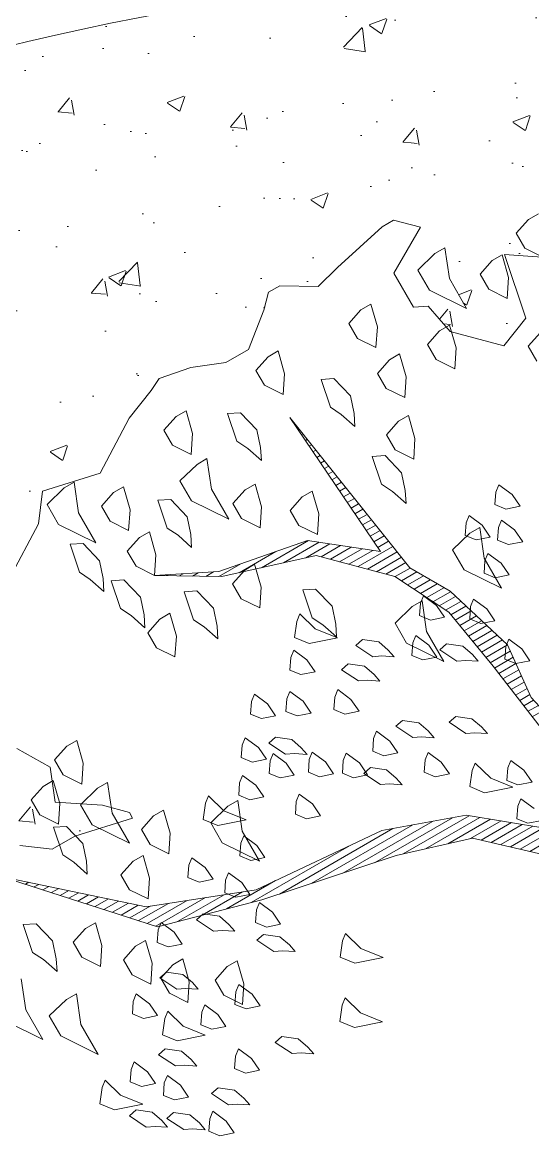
# Model space of a CAD drawing. Header units: metres. Extents: x 12093 to 20303, y 514 to 1412.
# Drawn here: x 19776.592 to 19777.671, y 690.223 to 692.573 of the extents above; entities that cross this region are included whole.
import ezdxf

# ---------------------------------------------------------------- set-up
doc = ezdxf.new("R2010")
doc.units = ezdxf.units.M
for name, color, linetype, lineweight in [('ARBOLES', 52, 'Continuous', 13), ('grass', 64, 'Continuous', 13), ('Layer2', 43, 'Continuous', 20)]:
    doc.layers.add(name, color=color, linetype=linetype, lineweight=lineweight)
pattern_1 = [(50, (19136.99335, 73.14804), (0.36436934, -0.03187817), [0.0381, -0.4191]), (355, (19136.99335, 73.14804), (-0.07048565, 0.38211329), [0.03048, -0.33528]), (100.451, (19137.0237, 73.1454), (0.293885, 0.35023338), [0.03238, -0.35618]), (46.1842, (19136.99335, 73.24964), (0.54215808, -0.08408466), [0.05715, -0.62865]), (96.6356, (19137.03853, 73.24264), (0.47480847, 0.4948511), [0.04857, -0.53427]), (351.184, (19136.99335, 73.24964), (0.4748092, 0.49485024), [0.04572, -0.50292]), (21, (19137.04415, 73.22424), (0.30322976, -0.20453104), [0.0381, -0.4191]), (326, (19137.04415, 73.22424), (0.12360406, 0.36837593), [0.03048, -0.33528]), (71.4514, (19137.06942, 73.2072), (0.42683298, 0.16384572), [0.03238, -0.35618]), (37.5, (19136.99335, 73.14804), (0.006177207, 0.169110078), [0, -0.331216, 0, -0.34036, 0, -0.33655]), (7.5, (19136.99335, 73.14804), (0.133639325, 0.20036115), [0, -0.194056, 0, -0.323596, 0, -0.12827]), (327.5, (19136.88007, 73.14804), (0.27118119, -0.011457488), [0, -0.127, 0, -0.39624, 0, -0.52578]), (317.5, (19136.82927, 73.14804), (0.29625836, 0.05085298), [0, -0.1651, 0, -0.263144, 0, -0.37338])]

# ---------------------------------------------------------------- blocks, each defined once
blk = doc.blocks.new('ghgfghgh')
at = {"layer": 'ARBOLES', "lineweight": 20}
for p, q in [((20000.7793, 664.8432), (20000.9392, 664.6429)), ((20000.9001, 664.6647), (20000.7793, 664.8432)), ((20000.7797, 664.8425), (20000.7798, 664.8425)), ((20000.7848, 664.835), (20000.7855, 664.8354)), ((20000.7899, 664.8275), (20000.7912, 664.8283)), ((20000.795, 664.82), (20000.7969, 664.8211)), ((20000.8, 664.8125), (20000.8026, 664.814)), ((20000.8051, 664.805), (20000.8083, 664.8068)), ((20000.8102, 664.7975), (20000.814, 664.7997)), ((20000.8152, 664.79), (20000.8197, 664.7926)), ((20000.8203, 664.7825), (20000.8254, 664.7854)), ((20000.8254, 664.775), (20000.8311, 664.7783)), ((20000.8305, 664.7675), (20000.8368, 664.7712)), ((20000.8355, 664.76), (20000.8425, 664.764)), ((20000.8406, 664.7525), (20000.8482, 664.7569)), ((20000.8457, 664.745), (20000.8539, 664.7498)), ((20000.8507, 664.7375), (20000.8596, 664.7426)), ((20000.8558, 664.73), (20000.8653, 664.7355)), ((20000.8609, 664.7225), (20000.871, 664.7284)), ((20000.866, 664.7151), (20000.8767, 664.7212)), ((20000.871, 664.7076), (20000.8824, 664.7141)), ((20000.8761, 664.7001), (20000.8881, 664.707)), ((20000.8812, 664.6926), (20000.8938, 664.6998)), ((20000.8863, 664.6851), (20000.8995, 664.6927)), ((20000.685, 664.638), (20000.8029, 664.6795)), ((20000.7415, 664.6432), (20000.804, 664.6793)), ((20000.771, 664.6498), (20000.8183, 664.6771)), ((20000.8005, 664.6564), (20000.8326, 664.6749)), ((20000.8029, 664.6795), (20000.9001, 664.6647)), ((20000.8913, 664.6776), (20000.9052, 664.6856)), ((20000.8964, 664.6701), (20000.9109, 664.6784)), ((20000.8144, 664.6595), (20000.6888, 664.6314)), ((20000.7119, 664.6365), (20000.7605, 664.6646)), ((20000.9193, 664.6314), (20000.8144, 664.6595)), ((20000.8209, 664.6578), (20000.8469, 664.6728)), ((20000.8333, 664.6545), (20000.8612, 664.6706)), ((20000.8456, 664.6512), (20000.8755, 664.6684)), ((20000.8579, 664.6479), (20000.8898, 664.6662)), ((20000.8703, 664.6446), (20000.9166, 664.6713)), ((20000.8826, 664.6413), (20000.9223, 664.6642)), ((20000.685, 664.6314), (20000.7143, 664.6483)), ((20000.8949, 664.6379), (20000.928, 664.657)), ((20000.9073, 664.6346), (20000.9337, 664.6499)), ((20000.5993, 664.6329), (20000.685, 664.638)), ((20000.6888, 664.6314), (20000.5993, 664.6329)), ((20000.6148, 664.6326), (20000.6171, 664.6339)), ((20000.6324, 664.6323), (20000.6373, 664.6351)), ((20000.6499, 664.632), (20000.6574, 664.6364)), ((20000.6675, 664.6317), (20000.6776, 664.6376)), ((20000.9909, 664.5841), (20000.9193, 664.6314)), ((20000.9195, 664.6313), (20000.9394, 664.6428)), ((20000.9279, 664.6257), (20000.9484, 664.6376)), ((20000.9363, 664.6202), (20000.9574, 664.6323)), ((20000.9392, 664.6429), (20000.9927, 664.6118)), ((20000.9448, 664.6146), (20000.9664, 664.6271)), ((20000.9532, 664.609), (20000.9754, 664.6218)), ((20000.9616, 664.6035), (20000.9844, 664.6166)), ((20000.97, 664.5979), (20000.9932, 664.6113)), ((20000.9784, 664.5923), (20001.0001, 664.6048)), ((20000.9927, 664.6118), (20001.0692, 664.5407)), ((20000.9869, 664.5868), (20001.007, 664.5984)), ((20000.9939, 664.5804), (20001.0139, 664.592)), ((20000.9997, 664.5734), (20001.0209, 664.5856)), ((20001.0502, 664.512), (20000.9909, 664.5841)), ((20001.0056, 664.5663), (20001.0278, 664.5791)), ((20001.0114, 664.5592), (20001.0347, 664.5727)), ((20001.0172, 664.5522), (20001.0416, 664.5663)), ((20001.023, 664.5451), (20001.0485, 664.5598)), ((20001.0288, 664.538), (20001.0555, 664.5534)), ((20001.0347, 664.531), (20001.0624, 664.547)), ((20001.0692, 664.5407), (20001.1009, 664.4703)), ((20001.0405, 664.5239), (20001.0692, 664.5405)), ((20001.0463, 664.5168), (20001.073, 664.5322)), ((20001.1546, 664.3773), (20001.0502, 664.512)), ((20001.052, 664.5097), (20001.0767, 664.524)), ((20001.0576, 664.5025), (20001.0804, 664.5157)), ((20001.0632, 664.4953), (20001.0842, 664.5074)), ((20001.0688, 664.4881), (20001.0879, 664.4992)), ((20001.0743, 664.4809), (20001.0916, 664.4909)), ((20001.0799, 664.4737), (20001.0954, 664.4826)), ((20001.0855, 664.4665), (20001.0991, 664.4744)), ((20001.0911, 664.4593), (20001.1041, 664.4668)), ((20001.1009, 664.4703), (20001.1488, 664.4182)), ((20001.0967, 664.4521), (20001.1104, 664.46)), ((20001.1022, 664.4449), (20001.1166, 664.4532)), ((20001.086, 664.2687), (20001.1978, 664.3333)), ((20001.0989, 664.2657), (20001.2023, 664.3254)), ((20000.8499, 664.2366), (20000.9694, 664.3056)), ((20000.8919, 664.2505), (20000.9958, 664.3105)), ((20000.9017, 664.2933), (20001.014, 664.3138)), ((20000.9302, 664.2622), (20001.0184, 664.3131)), ((20000.9601, 664.269), (20001.0324, 664.3108)), ((20000.99, 664.2759), (20001.0465, 664.3085)), ((20001.014, 664.3138), (20001.1217, 664.2962)), ((20001.02, 664.2827), (20001.0606, 664.3062)), ((20001.0344, 664.2806), (20001.0746, 664.3039)), ((20000.7345, 664.2144), (20000.9017, 664.2933)), ((20000.7658, 664.2089), (20000.9166, 664.296)), ((20000.8078, 664.2228), (20000.943, 664.3008)), ((20001.0473, 664.2777), (20001.0887, 664.3016)), ((20001.0602, 664.2747), (20001.1028, 664.2993)), ((20001.0731, 664.2717), (20001.1169, 664.297)), ((20001.0227, 664.2833), (20000.9209, 664.26)), ((20001.1762, 664.2478), (20001.0227, 664.2833)), ((20000.7278, 664.1975), (20000.8587, 664.273)), ((20000.9209, 664.26), (20000.7421, 664.2012)), ((20000.3963, 664.232), (20000.5879, 664.1919)), ((20000.6033, 664.1653), (20000.3963, 664.232)), ((20000.4273, 664.222), (20000.4317, 664.2246)), ((20000.4389, 664.2183), (20000.445, 664.2218)), ((20000.4505, 664.2145), (20000.4582, 664.219)), ((20000.4621, 664.2108), (20000.4715, 664.2163)), ((20000.6952, 664.189), (20000.7604, 664.2267)), ((20000.4736, 664.2071), (20000.4848, 664.2135)), ((20000.4852, 664.2033), (20000.498, 664.2107)), ((20000.4968, 664.1996), (20000.5113, 664.2079)), ((20000.5084, 664.1959), (20000.5245, 664.2052)), ((20000.52, 664.1921), (20000.5378, 664.2024)), ((20000.5879, 664.1919), (20000.7345, 664.2144)), ((20000.5895, 664.1697), (20000.6425, 664.2003)), ((20000.6011, 664.166), (20000.6671, 664.2041)), ((20000.7421, 664.2012), (20000.6033, 664.1653)), ((20000.6299, 664.1722), (20000.6917, 664.2079)), ((20000.6625, 664.1806), (20000.7163, 664.2117)), ((20000.5316, 664.1884), (20000.551, 664.1996)), ((20000.5432, 664.1847), (20000.5643, 664.1968)), ((20000.5548, 664.1809), (20000.5775, 664.1941)), ((20000.5664, 664.1772), (20000.5932, 664.1927)), ((20000.5779, 664.1735), (20000.6178, 664.1965))]:
    blk.add_line(p, q, dxfattribs=at)
at = {"layer": 'grass'}
for p, q in [((20000.9024, 665.097), (20000.9175, 665.1057)), ((20000.9175, 665.1057), (20000.9533, 665.0962)), ((20001.0971, 665.1065), (20001.081, 665.0883)), ((20001.1104, 665.1141), (20001.0971, 665.1065)), ((20000.843, 665.0426), (20000.9024, 665.097)), ((20000.9533, 665.0962), (20000.9178, 665.0353)), ((20001.081, 665.0883), (20001.0925, 665.0684)), ((20000.9726, 665.0612), (20000.9498, 665.0392)), ((20000.9859, 665.0688), (20000.9726, 665.0612)), ((20000.9918, 665.0279), (20000.9859, 665.0688)), ((20001.0621, 665.0596), (20001.0488, 665.052)), ((20001.0708, 665.0292), (20001.0621, 665.0596)), ((20001.0651, 665.0598), (20001.0965, 665.0578)), ((20001.0936, 664.9754), (20001.0651, 665.0598)), ((20001.0925, 665.0684), (20001.1173, 665.0561)), ((20001.0488, 665.052), (20001.0327, 665.0338)), ((20001.0965, 665.0578), (20001.1908, 665.0517)), ((20000.8171, 665.0175), (20000.843, 665.0426)), ((20000.9178, 665.0353), (20000.944, 664.9899)), ((20000.9178, 665.0353), (20000.9178, 665.0353)), ((20000.9498, 665.0392), (20000.9652, 665.0126)), ((20001.0327, 665.0338), (20001.0442, 665.0139)), ((20000.7511, 665.0097), (20000.7662, 665.0184)), ((20000.7662, 665.0184), (20000.8171, 665.0175)), ((20001.0148, 664.988), (20000.9918, 665.0279)), ((20001.069, 665.0016), (20001.0708, 665.0292)), ((20000.7447, 664.9858), (20000.7511, 665.0097)), ((20000.9652, 665.0126), (20001.0148, 664.988)), ((20001.0442, 665.0139), (20001.069, 665.0016)), ((20000.7243, 664.9337), (20000.7447, 664.9858)), ((20000.8739, 664.9864), (20000.8578, 664.9683)), ((20000.8872, 664.9941), (20000.8739, 664.9864)), ((20000.8959, 664.9637), (20000.8872, 664.9941)), ((20000.944, 664.9899), (20000.9635, 664.9911)), ((20000.9635, 664.9911), (20000.9929, 664.9576)), ((20001.0645, 664.9385), (20001.0936, 664.9754)), ((20000.8578, 664.9683), (20000.8693, 664.9483)), ((20000.8941, 664.9361), (20000.8959, 664.9637)), ((20000.9787, 664.9583), (20000.9626, 664.9402)), ((20000.992, 664.966), (20000.9787, 664.9583)), ((20001.0007, 664.9356), (20000.992, 664.966)), ((20000.9929, 664.9576), (20001.0645, 664.9385)), ((20001.113, 664.9561), (20001.0969, 664.9379)), ((20000.8693, 664.9483), (20000.8941, 664.9361)), ((20000.6941, 664.9162), (20000.7243, 664.9337)), ((20000.7636, 664.9317), (20000.7503, 664.924)), ((20000.7723, 664.9012), (20000.7636, 664.9317)), ((20000.9255, 664.9276), (20000.9123, 664.9199)), ((20000.9343, 664.8972), (20000.9255, 664.9276)), ((20000.9626, 664.9402), (20000.9741, 664.9202)), ((20000.999, 664.908), (20001.0007, 664.9356)), ((20001.0969, 664.9379), (20001.1084, 664.918)), ((20000.6475, 664.9095), (20000.6941, 664.9162)), ((20000.7503, 664.924), (20000.7342, 664.9058)), ((20000.9123, 664.9199), (20000.8961, 664.9018)), ((20000.9741, 664.9202), (20000.999, 664.908)), ((20000.6053, 664.8952), (20000.6475, 664.9095)), ((20000.7342, 664.9058), (20000.7458, 664.8859)), ((20000.7706, 664.8736), (20000.7723, 664.9012)), ((20000.8961, 664.9018), (20000.9077, 664.8818)), ((20000.9325, 664.8696), (20000.9343, 664.8972)), ((20000.5946, 664.8789), (20000.6053, 664.8952)), ((20000.7458, 664.8859), (20000.7706, 664.8736)), ((20000.8209, 664.8938), (20000.8381, 664.8949)), ((20000.8335, 664.8567), (20000.8209, 664.8938)), ((20000.8381, 664.8949), (20000.8601, 664.8721)), ((20000.9077, 664.8818), (20000.9325, 664.8696)), ((20000.5655, 664.842), (20000.5946, 664.8789)), ((20000.8601, 664.8721), (20000.865, 664.8483)), ((20000.6411, 664.8521), (20000.6279, 664.8444)), ((20000.6499, 664.8216), (20000.6411, 664.8521)), ((20000.8478, 664.8473), (20000.8335, 664.8567)), ((20000.5268, 664.7692), (20000.5655, 664.842)), ((20000.6279, 664.8444), (20000.6117, 664.8262)), ((20000.6964, 664.8485), (20000.7135, 664.8495)), ((20000.7089, 664.8114), (20000.6964, 664.8485)), ((20000.7135, 664.8495), (20000.7355, 664.8268)), ((20000.866, 664.8312), (20000.8478, 664.8473)), ((20000.865, 664.8483), (20000.866, 664.8312)), ((20000.924, 664.8381), (20000.9079, 664.8199)), ((20000.9373, 664.8458), (20000.924, 664.8381)), ((20000.946, 664.8153), (20000.9373, 664.8458)), ((20000.6117, 664.8262), (20000.6233, 664.8063)), ((20000.7355, 664.8268), (20000.7404, 664.803)), ((20000.6481, 664.794), (20000.6499, 664.8216)), ((20000.7233, 664.802), (20000.7089, 664.8114)), ((20000.9079, 664.8199), (20000.9195, 664.8)), ((20000.9443, 664.7877), (20000.946, 664.8153)), ((20000.6233, 664.8063), (20000.6481, 664.794)), ((20000.7414, 664.7859), (20000.7233, 664.802)), ((20000.7404, 664.803), (20000.7414, 664.7859)), ((20000.9195, 664.8), (20000.9443, 664.7877)), ((20000.6558, 664.7807), (20000.633, 664.7587)), ((20000.669, 664.7884), (20000.6558, 664.7807)), ((20000.6749, 664.7475), (20000.669, 664.7884)), ((20000.889, 664.7913), (20000.9062, 664.7923)), ((20000.9016, 664.7542), (20000.889, 664.7913)), ((20000.9062, 664.7923), (20000.9282, 664.7696)), ((20000.45, 664.745), (20000.5268, 664.7692)), ((20000.5268, 664.7692), (20000.5268, 664.7692)), ((20000.9282, 664.7696), (20000.933, 664.7458)), ((20000.4788, 664.7495), (20000.456, 664.7275)), ((20000.4921, 664.7571), (20000.4788, 664.7495)), ((20000.498, 664.7162), (20000.4921, 664.7571)), ((20000.5578, 664.7508), (20000.5445, 664.7431)), ((20000.5665, 664.7203), (20000.5578, 664.7508)), ((20000.633, 664.7587), (20000.6483, 664.7321)), ((20000.733, 664.7544), (20000.7197, 664.7467)), ((20000.7417, 664.724), (20000.733, 664.7544)), ((20000.9159, 664.7447), (20000.9016, 664.7542)), ((20001.0577, 664.7536), (20001.0537, 664.7438)), ((20001.0753, 664.7407), (20001.0577, 664.7536)), ((20000.4448, 664.7017), (20000.45, 664.745)), ((20000.5445, 664.7431), (20000.5284, 664.7249)), ((20000.6036, 664.7329), (20000.6207, 664.7339)), ((20000.6207, 664.7339), (20000.6427, 664.7111)), ((20000.698, 664.7076), (20000.6749, 664.7475)), ((20000.7197, 664.7467), (20000.7036, 664.7286)), ((20000.7959, 664.7375), (20000.7798, 664.7194)), ((20000.8092, 664.7452), (20000.7959, 664.7375)), ((20000.8179, 664.7148), (20000.8092, 664.7452)), ((20000.9341, 664.7286), (20000.9159, 664.7447)), ((20000.933, 664.7458), (20000.9341, 664.7286)), ((20001.0537, 664.7438), (20001.0525, 664.7271)), ((20001.086, 664.7249), (20001.0753, 664.7407)), ((20000.456, 664.7275), (20000.4714, 664.7009)), ((20000.5284, 664.7249), (20000.5399, 664.705)), ((20000.5647, 664.6927), (20000.5665, 664.7203)), ((20000.6161, 664.6958), (20000.6036, 664.7329)), ((20000.6483, 664.7321), (20000.698, 664.7076)), ((20000.7036, 664.7286), (20000.7151, 664.7086)), ((20000.7399, 664.6963), (20000.7417, 664.724)), ((20000.7798, 664.7194), (20000.7913, 664.6994)), ((20001.0525, 664.7271), (20001.0672, 664.7211)), ((20001.0672, 664.7211), (20001.086, 664.7249)), ((20000.521, 664.6763), (20000.498, 664.7162)), ((20000.5399, 664.705), (20000.5647, 664.6927)), ((20000.6427, 664.7111), (20000.6476, 664.6874)), ((20000.7151, 664.7086), (20000.7399, 664.6963)), ((20000.8162, 664.6872), (20000.8179, 664.7148)), ((20001.018, 664.7126), (20001.014, 664.7028)), ((20001.0356, 664.6997), (20001.018, 664.7126)), ((20001.0612, 664.7064), (20001.0572, 664.6966)), ((20001.0788, 664.6935), (20001.0612, 664.7064)), ((20000.4061, 664.6289), (20000.4448, 664.7017)), ((20000.4714, 664.7009), (20000.521, 664.6763)), ((20000.5923, 664.6909), (20000.5791, 664.6832)), ((20000.6011, 664.6605), (20000.5923, 664.6909)), ((20000.6305, 664.6863), (20000.6161, 664.6958)), ((20000.7913, 664.6994), (20000.8162, 664.6872)), ((20001.019, 664.689), (20000.9962, 664.667)), ((20001.014, 664.7028), (20001.0129, 664.6861)), ((20001.0323, 664.6967), (20001.019, 664.689)), ((20001.0382, 664.6558), (20001.0323, 664.6967)), ((20001.0463, 664.6839), (20001.0356, 664.6997)), ((20001.0572, 664.6966), (20001.0561, 664.6799)), ((20001.0895, 664.6777), (20001.0788, 664.6935)), ((20000.4867, 664.6743), (20000.5039, 664.6753)), ((20000.4993, 664.6372), (20000.4867, 664.6743)), ((20000.5039, 664.6753), (20000.5259, 664.6525)), ((20000.5791, 664.6832), (20000.5629, 664.6651)), ((20000.6486, 664.6702), (20000.6305, 664.6863)), ((20000.6476, 664.6874), (20000.6486, 664.6702)), ((20001.0129, 664.6861), (20001.0276, 664.6801)), ((20001.0276, 664.6801), (20001.0463, 664.6839)), ((20001.0561, 664.6799), (20001.0708, 664.6739)), ((20001.0708, 664.6739), (20001.0895, 664.6777)), ((20000.5629, 664.6651), (20000.5745, 664.6451)), ((20000.5993, 664.6329), (20000.6011, 664.6605)), ((20000.9962, 664.667), (20001.0116, 664.6404)), ((20001.0432, 664.6623), (20001.0392, 664.6525)), ((20001.0608, 664.6494), (20001.0432, 664.6623)), ((20000.5259, 664.6525), (20000.5307, 664.6287)), ((20000.5745, 664.6451), (20000.5993, 664.6329)), ((20000.7325, 664.6477), (20000.7192, 664.6401)), ((20000.7412, 664.6173), (20000.7325, 664.6477)), ((20001.0392, 664.6525), (20001.0381, 664.6358)), ((20001.0612, 664.6159), (20001.0382, 664.6558)), ((20001.0715, 664.6336), (20001.0608, 664.6494)), ((20000.5136, 664.6277), (20000.4993, 664.6372)), ((20000.7192, 664.6401), (20000.7031, 664.6219)), ((20001.0116, 664.6404), (20001.0612, 664.6159)), ((20001.0381, 664.6358), (20001.0528, 664.6298)), ((20001.0528, 664.6298), (20001.0715, 664.6336)), ((20000.5318, 664.6116), (20000.5136, 664.6277)), ((20000.5307, 664.6287), (20000.5318, 664.6116)), ((20000.5412, 664.6259), (20000.5584, 664.627)), ((20000.5538, 664.5889), (20000.5412, 664.6259)), ((20000.5584, 664.627), (20000.5804, 664.6042)), ((20000.7031, 664.6219), (20000.7146, 664.6019)), ((20000.7395, 664.5897), (20000.7412, 664.6173)), ((20000.7965, 664.6137), (20000.8136, 664.6148)), ((20000.8136, 664.6148), (20000.8356, 664.592)), ((20000.5804, 664.6042), (20000.5852, 664.5804)), ((20000.6384, 664.6111), (20000.6556, 664.6122)), ((20000.651, 664.574), (20000.6384, 664.6111)), ((20000.6556, 664.6122), (20000.6776, 664.5894)), ((20000.7146, 664.6019), (20000.7395, 664.5897)), ((20000.809, 664.5767), (20000.7965, 664.6137)), ((20000.9572, 664.6059), (20000.9532, 664.5961)), ((20000.9748, 664.593), (20000.9572, 664.6059)), ((20001.0241, 664.6015), (20001.0201, 664.5917)), ((20001.0417, 664.5886), (20001.0241, 664.6015)), ((20000.5681, 664.5794), (20000.5538, 664.5889)), ((20000.6776, 664.5894), (20000.6824, 664.5656)), ((20000.8356, 664.592), (20000.8405, 664.5682)), ((20000.9423, 664.5915), (20000.9195, 664.5695)), ((20000.9556, 664.5992), (20000.9423, 664.5915)), ((20000.9532, 664.5961), (20000.9521, 664.5794)), ((20000.9615, 664.5583), (20000.9556, 664.5992)), ((20000.9855, 664.5772), (20000.9748, 664.593)), ((20001.0201, 664.5917), (20001.0189, 664.575)), ((20001.0524, 664.5727), (20001.0417, 664.5886)), ((20000.5863, 664.5633), (20000.5681, 664.5794)), ((20000.5852, 664.5804), (20000.5863, 664.5633)), ((20000.6062, 664.5748), (20000.5901, 664.5566)), ((20000.6195, 664.5825), (20000.6062, 664.5748)), ((20000.6282, 664.552), (20000.6195, 664.5825)), ((20000.6653, 664.5646), (20000.651, 664.574)), ((20000.7888, 664.5718), (20000.7857, 664.5502)), ((20000.7928, 664.5816), (20000.7888, 664.5718)), ((20000.8133, 664.5618), (20000.7928, 664.5816)), ((20000.8234, 664.5672), (20000.809, 664.5767)), ((20000.9521, 664.5794), (20000.9668, 664.5734)), ((20000.9668, 664.5734), (20000.9855, 664.5772)), ((20001.0189, 664.575), (20001.0337, 664.5689)), ((20001.0337, 664.5689), (20001.0524, 664.5727)), ((20000.5901, 664.5566), (20000.6016, 664.5367)), ((20000.6835, 664.5485), (20000.6653, 664.5646)), ((20000.6824, 664.5656), (20000.6835, 664.5485)), ((20000.8428, 664.5497), (20000.8133, 664.5618)), ((20000.8415, 664.5511), (20000.8234, 664.5672)), ((20000.8405, 664.5682), (20000.8415, 664.5511)), ((20000.9195, 664.5695), (20000.9349, 664.5429)), ((20000.9845, 664.5184), (20000.9615, 664.5583)), ((20000.6264, 664.5244), (20000.6282, 664.552)), ((20000.7857, 664.5502), (20000.8053, 664.5422)), ((20000.8053, 664.5422), (20000.8428, 664.5497)), ((20000.8673, 664.5397), (20000.8762, 664.5475)), ((20000.8762, 664.5475), (20000.8978, 664.5444)), ((20000.8978, 664.5444), (20000.9105, 664.5335)), ((20000.9349, 664.5429), (20000.9845, 664.5184)), ((20000.943, 664.5431), (20000.9419, 664.5264)), ((20000.947, 664.5529), (20000.943, 664.5431)), ((20000.9646, 664.54), (20000.947, 664.5529)), ((20000.9793, 664.534), (20000.9882, 664.5418)), ((20000.9882, 664.5418), (20001.0098, 664.5386)), ((20001.0709, 664.548), (20001.0669, 664.5382)), ((20001.0885, 664.5351), (20001.0709, 664.548)), ((20000.6016, 664.5367), (20000.6264, 664.5244)), ((20000.7846, 664.5335), (20000.7806, 664.5237)), ((20000.8022, 664.5205), (20000.7846, 664.5335)), ((20000.8898, 664.5248), (20000.8673, 664.5397)), ((20000.9105, 664.5335), (20000.9183, 664.5246)), ((20000.9419, 664.5264), (20000.9566, 664.5204)), ((20000.9753, 664.5242), (20000.9646, 664.54)), ((20001.0018, 664.519), (20000.9793, 664.534)), ((20001.0098, 664.5386), (20001.0225, 664.5277)), ((20001.0225, 664.5277), (20001.0303, 664.5188)), ((20001.0669, 664.5382), (20001.0657, 664.5215)), ((20001.0992, 664.5193), (20001.0885, 664.5351)), ((20000.7806, 664.5237), (20000.7795, 664.507)), ((20000.8129, 664.5047), (20000.8022, 664.5205)), ((20000.8483, 664.5074), (20000.8572, 664.5152)), ((20000.8572, 664.5152), (20000.8789, 664.5121)), ((20000.8789, 664.5121), (20000.8916, 664.5012)), ((20000.9016, 664.5257), (20000.8898, 664.5248)), ((20000.9183, 664.5246), (20000.9016, 664.5257)), ((20000.9566, 664.5204), (20000.9753, 664.5242)), ((20001.0136, 664.5199), (20001.0018, 664.519)), ((20001.0303, 664.5188), (20001.0136, 664.5199)), ((20001.0657, 664.5215), (20001.0804, 664.5155)), ((20001.0804, 664.5155), (20001.0992, 664.5193)), ((20000.7795, 664.507), (20000.7942, 664.5009)), ((20000.7942, 664.5009), (20000.8129, 664.5047)), ((20000.8708, 664.4925), (20000.8483, 664.5074)), ((20000.8916, 664.5012), (20000.8994, 664.4923)), ((20000.8826, 664.4934), (20000.8708, 664.4925)), ((20000.8994, 664.4923), (20000.8826, 664.4934)), ((20000.7321, 664.4749), (20000.7281, 664.4651)), ((20000.7497, 664.462), (20000.7321, 664.4749)), ((20000.7753, 664.4686), (20000.7742, 664.4519)), ((20000.7793, 664.4784), (20000.7753, 664.4686)), ((20000.7969, 664.4655), (20000.7793, 664.4784)), ((20000.8392, 664.4711), (20000.8381, 664.4544)), ((20000.8432, 664.4809), (20000.8392, 664.4711)), ((20000.8608, 664.468), (20000.8432, 664.4809)), ((20000.8715, 664.4522), (20000.8608, 664.468)), ((20000.7281, 664.4651), (20000.7269, 664.4484)), ((20000.7604, 664.4461), (20000.7497, 664.462)), ((20000.7742, 664.4519), (20000.7889, 664.4459)), ((20000.8076, 664.4497), (20000.7969, 664.4655)), ((20000.8381, 664.4544), (20000.8528, 664.4484)), ((20000.8528, 664.4484), (20000.8715, 664.4522)), ((20000.7269, 664.4484), (20000.7417, 664.4423)), ((20000.7417, 664.4423), (20000.7604, 664.4461)), ((20000.7889, 664.4459), (20000.8076, 664.4497)), ((20000.9205, 664.4321), (20000.9294, 664.4399)), ((20000.9294, 664.4399), (20000.951, 664.4368)), ((20000.9914, 664.4375), (20001.0003, 664.4453)), ((20001.0139, 664.4226), (20000.9914, 664.4375)), ((20001.0003, 664.4453), (20001.0219, 664.4422)), ((20001.0219, 664.4422), (20001.0346, 664.4313)), ((20000.8949, 664.4255), (20000.8909, 664.4157)), ((20000.9125, 664.4125), (20000.8949, 664.4255)), ((20000.943, 664.4172), (20000.9205, 664.4321)), ((20000.951, 664.4368), (20000.9637, 664.4259)), ((20000.9637, 664.4259), (20000.9715, 664.417)), ((20001.0257, 664.4235), (20001.0139, 664.4226)), ((20001.0424, 664.4224), (20001.0257, 664.4235)), ((20001.0346, 664.4313), (20001.0424, 664.4224)), ((20000.4955, 664.4134), (20000.4822, 664.4057)), ((20000.5042, 664.3829), (20000.4955, 664.4134)), ((20000.7198, 664.4169), (20000.7158, 664.4071)), ((20000.7374, 664.404), (20000.7198, 664.4169)), ((20000.7512, 664.4098), (20000.7601, 664.4176)), ((20000.7737, 664.3949), (20000.7512, 664.4098)), ((20000.7601, 664.4176), (20000.7818, 664.4145)), ((20000.7818, 664.4145), (20000.7945, 664.4036)), ((20000.8909, 664.4157), (20000.8898, 664.3989)), ((20000.9232, 664.3967), (20000.9125, 664.4125)), ((20000.9548, 664.4181), (20000.943, 664.4172)), ((20000.9715, 664.417), (20000.9548, 664.4181)), ((20000.4603, 664.3778), (20000.4158, 664.4025)), ((20000.4822, 664.4057), (20000.4661, 664.3875)), ((20000.7158, 664.4071), (20000.7147, 664.3904)), ((20000.7481, 664.3882), (20000.7374, 664.404)), ((20000.757, 664.396), (20000.753, 664.3862)), ((20000.7746, 664.3831), (20000.757, 664.396)), ((20000.7855, 664.3958), (20000.7737, 664.3949)), ((20000.8023, 664.3947), (20000.7855, 664.3958)), ((20000.7945, 664.4036), (20000.8023, 664.3947)), ((20000.8092, 664.3976), (20000.8052, 664.3878)), ((20000.8268, 664.3847), (20000.8092, 664.3976)), ((20000.8544, 664.3963), (20000.8504, 664.3865)), ((20000.872, 664.3834), (20000.8544, 664.3963)), ((20000.8898, 664.3989), (20000.9045, 664.3929)), ((20000.9045, 664.3929), (20000.9232, 664.3967)), ((20000.9635, 664.3974), (20000.9595, 664.3876)), ((20000.9811, 664.3845), (20000.9635, 664.3974)), ((20000.467, 664.3312), (20000.4603, 664.3778)), ((20000.4661, 664.3875), (20000.4776, 664.3676)), ((20000.5024, 664.3553), (20000.5042, 664.3829)), ((20000.7147, 664.3904), (20000.7294, 664.3844)), ((20000.7294, 664.3844), (20000.7481, 664.3882)), ((20000.753, 664.3862), (20000.7519, 664.3695)), ((20000.7853, 664.3673), (20000.7746, 664.3831)), ((20000.8052, 664.3878), (20000.804, 664.3711)), ((20000.8375, 664.3689), (20000.8268, 664.3847)), ((20000.8504, 664.3865), (20000.8493, 664.3698)), ((20000.8827, 664.3675), (20000.872, 664.3834)), ((20000.9595, 664.3876), (20000.9584, 664.3709)), ((20000.9918, 664.3687), (20000.9811, 664.3845)), ((20001.0264, 664.3832), (20001.0223, 664.3734)), ((20001.0469, 664.3633), (20001.0264, 664.3832)), ((20001.0736, 664.3867), (20001.0696, 664.3769)), ((20001.0912, 664.3738), (20001.0736, 664.3867)), ((20000.4776, 664.3676), (20000.5024, 664.3553)), ((20000.7165, 664.3668), (20000.7125, 664.357)), ((20000.7341, 664.3539), (20000.7165, 664.3668)), ((20000.7519, 664.3695), (20000.7666, 664.3635)), ((20000.7666, 664.3635), (20000.7853, 664.3673)), ((20000.804, 664.3711), (20000.8187, 664.3651)), ((20000.8187, 664.3651), (20000.8375, 664.3689)), ((20000.8493, 664.3698), (20000.864, 664.3637)), ((20000.864, 664.3637), (20000.8827, 664.3675)), ((20000.8778, 664.3695), (20000.8867, 664.3773)), ((20000.9003, 664.3546), (20000.8778, 664.3695)), ((20000.8867, 664.3773), (20000.9083, 664.3742)), ((20000.9083, 664.3742), (20000.921, 664.3633)), ((20000.921, 664.3633), (20000.9288, 664.3544)), ((20000.9584, 664.3709), (20000.9731, 664.3649)), ((20000.9731, 664.3649), (20000.9918, 664.3687)), ((20001.0223, 664.3734), (20001.0192, 664.3518)), ((20001.0763, 664.3513), (20001.0469, 664.3633)), ((20001.0696, 664.3769), (20001.0685, 664.3602)), ((20001.1019, 664.358), (20001.0912, 664.3738)), ((20000.451, 664.3522), (20000.4349, 664.3341)), ((20000.4643, 664.3599), (20000.451, 664.3522)), ((20000.473, 664.3295), (20000.4643, 664.3599)), ((20000.5234, 664.3497), (20000.5006, 664.3277)), ((20000.5367, 664.3574), (20000.5234, 664.3497)), ((20000.5426, 664.3164), (20000.5367, 664.3574)), ((20000.7125, 664.357), (20000.7114, 664.3403)), ((20000.7448, 664.3381), (20000.7341, 664.3539)), ((20000.9121, 664.3555), (20000.9003, 664.3546)), ((20000.9288, 664.3544), (20000.9121, 664.3555)), ((20001.0192, 664.3518), (20001.0388, 664.3437)), ((20001.0388, 664.3437), (20001.0763, 664.3513)), ((20001.0685, 664.3602), (20001.0832, 664.3542)), ((20001.0832, 664.3542), (20001.1019, 664.358)), ((20000.4349, 664.3341), (20000.4464, 664.3141)), ((20000.6711, 664.3396), (20000.6671, 664.3298)), ((20000.6916, 664.3198), (20000.6711, 664.3396)), ((20000.7101, 664.3334), (20000.6968, 664.3257)), ((20000.716, 664.2925), (20000.7101, 664.3334)), ((20000.7114, 664.3403), (20000.7261, 664.3343)), ((20000.7261, 664.3343), (20000.7448, 664.3381)), ((20000.792, 664.3417), (20000.788, 664.3319)), ((20000.8096, 664.3288), (20000.792, 664.3417)), ((20001.087, 664.3355), (20001.0829, 664.3257)), ((20001.1046, 664.3226), (20001.087, 664.3355)), ((20000.467, 664.3312), (20000.467, 664.3312)), ((20000.5299, 664.3272), (20000.467, 664.3312)), ((20000.4712, 664.3018), (20000.473, 664.3295)), ((20000.5006, 664.3277), (20000.516, 664.3011)), ((20000.5657, 664.3176), (20000.5299, 664.3272)), ((20000.6111, 664.3206), (20000.5978, 664.3129)), ((20000.6198, 664.2901), (20000.6111, 664.3206)), ((20000.6671, 664.3298), (20000.6639, 664.3082)), ((20000.6968, 664.3257), (20000.6741, 664.3037)), ((20000.721, 664.3078), (20000.6916, 664.3198)), ((20000.788, 664.3319), (20000.7869, 664.3152)), ((20000.8203, 664.3129), (20000.8096, 664.3288)), ((20001.0829, 664.3257), (20001.0818, 664.309)), ((20000.4464, 664.3141), (20000.4712, 664.3018)), ((20000.4932, 664.2858), (20000.57, 664.31)), ((20000.5656, 664.2766), (20000.5426, 664.3164)), ((20000.57, 664.31), (20000.5657, 664.3176)), ((20000.5978, 664.3129), (20000.5817, 664.2947)), ((20000.6639, 664.3082), (20000.6836, 664.3002)), ((20000.6741, 664.3037), (20000.6894, 664.2771)), ((20000.6836, 664.3002), (20000.721, 664.3078)), ((20000.7869, 664.3152), (20000.8016, 664.3092)), ((20000.8016, 664.3092), (20000.8203, 664.3129)), ((20001.0818, 664.309), (20001.0965, 664.303)), ((20001.0965, 664.303), (20001.1153, 664.3068)), ((20000.4646, 664.298), (20000.4817, 664.299)), ((20000.4771, 664.2609), (20000.4646, 664.298)), ((20000.4817, 664.299), (20000.5037, 664.2763)), ((20000.516, 664.3011), (20000.5656, 664.2766)), ((20000.5817, 664.2947), (20000.5933, 664.2748)), ((20000.6181, 664.2625), (20000.6198, 664.2901)), ((20000.7391, 664.2526), (20000.716, 664.2925)), ((20000.4629, 664.2684), (20000.4932, 664.2858)), ((20000.5037, 664.2763), (20000.5086, 664.2525)), ((20000.5933, 664.2748), (20000.6181, 664.2625)), ((20000.6894, 664.2771), (20000.7391, 664.2526)), ((20000.7139, 664.2764), (20000.7127, 664.2597)), ((20000.7179, 664.2862), (20000.7139, 664.2764)), ((20000.7355, 664.2733), (20000.7179, 664.2862)), ((20000.4196, 664.2736), (20000.4629, 664.2684)), ((20000.4915, 664.2515), (20000.4771, 664.2609)), ((20000.5838, 664.2604), (20000.5705, 664.2528)), ((20000.5925, 664.23), (20000.5838, 664.2604)), ((20000.7127, 664.2597), (20000.7274, 664.2537)), ((20000.7462, 664.2575), (20000.7355, 664.2733)), ((20000.5096, 664.2354), (20000.4915, 664.2515)), ((20000.5086, 664.2525), (20000.5096, 664.2354)), ((20000.5705, 664.2528), (20000.5544, 664.2346)), ((20000.6448, 664.2474), (20000.6437, 664.2307)), ((20000.6488, 664.2572), (20000.6448, 664.2474)), ((20000.6664, 664.2443), (20000.6488, 664.2572)), ((20000.6771, 664.2285), (20000.6664, 664.2443)), ((20000.7274, 664.2537), (20000.7462, 664.2575)), ((20000.5544, 664.2346), (20000.5659, 664.2147)), ((20000.5907, 664.2024), (20000.5925, 664.23)), ((20000.6437, 664.2307), (20000.6584, 664.2247)), ((20000.6978, 664.2372), (20000.6938, 664.2274)), ((20000.7154, 664.2243), (20000.6978, 664.2372)), ((20000.6584, 664.2247), (20000.6771, 664.2285)), ((20000.6938, 664.2274), (20000.6927, 664.2107)), ((20000.7261, 664.2085), (20000.7154, 664.2243)), ((20000.5659, 664.2147), (20000.5907, 664.2024)), ((20000.6927, 664.2107), (20000.7074, 664.2047)), ((20000.7074, 664.2047), (20000.7261, 664.2085)), ((20000.7348, 664.1877), (20000.7337, 664.171)), ((20000.7388, 664.1975), (20000.7348, 664.1877)), ((20000.7564, 664.1846), (20000.7388, 664.1975)), ((20000.5204, 664.1706), (20000.5071, 664.163)), ((20000.5291, 664.1402), (20000.5204, 664.1706)), ((20000.6079, 664.171), (20000.6038, 664.1612)), ((20000.6255, 664.1581), (20000.6079, 664.171)), ((20000.6551, 664.1746), (20000.664, 664.1824)), ((20000.6776, 664.1597), (20000.6551, 664.1746)), ((20000.664, 664.1824), (20000.6856, 664.1793)), ((20000.6856, 664.1793), (20000.6983, 664.1683)), ((20000.7337, 664.171), (20000.7484, 664.165)), ((20000.7671, 664.1688), (20000.7564, 664.1846)), ((20000.4242, 664.1683), (20000.4414, 664.1693)), ((20000.4368, 664.1312), (20000.4242, 664.1683)), ((20000.4414, 664.1693), (20000.4634, 664.1466)), ((20000.5071, 664.163), (20000.491, 664.1448)), ((20000.6038, 664.1612), (20000.6027, 664.1445)), ((20000.6361, 664.1423), (20000.6255, 664.1581)), ((20000.6894, 664.1605), (20000.6776, 664.1597)), ((20000.7061, 664.1594), (20000.6894, 664.1605)), ((20000.6983, 664.1683), (20000.7061, 664.1594)), ((20000.7484, 664.165), (20000.7671, 664.1688)), ((20000.8536, 664.1564), (20000.8495, 664.1466)), ((20000.8741, 664.1365), (20000.8536, 664.1564)), ((20000.4634, 664.1466), (20000.4682, 664.1228)), ((20000.491, 664.1448), (20000.5025, 664.1249)), ((20000.5872, 664.1471), (20000.5739, 664.1395)), ((20000.5959, 664.1167), (20000.5872, 664.1471)), ((20000.6027, 664.1445), (20000.6174, 664.1385)), ((20000.6174, 664.1385), (20000.6361, 664.1423)), ((20000.7355, 664.1474), (20000.7444, 664.1552)), ((20000.758, 664.1325), (20000.7355, 664.1474)), ((20000.7444, 664.1552), (20000.766, 664.1521)), ((20000.766, 664.1521), (20000.7787, 664.1412)), ((20000.7787, 664.1412), (20000.7865, 664.1323)), ((20000.8495, 664.1466), (20000.8464, 664.125)), ((20000.4511, 664.1218), (20000.4368, 664.1312)), ((20000.5273, 664.1126), (20000.5291, 664.1402)), ((20000.5739, 664.1395), (20000.5577, 664.1213)), ((20000.7698, 664.1334), (20000.758, 664.1325)), ((20000.7865, 664.1323), (20000.7698, 664.1334)), ((20000.9035, 664.1245), (20000.8741, 664.1365)), ((20000.4693, 664.1057), (20000.4511, 664.1218)), ((20000.4682, 664.1228), (20000.4693, 664.1057)), ((20000.5025, 664.1249), (20000.5273, 664.1126)), ((20000.5577, 664.1213), (20000.5693, 664.1013)), ((20000.5941, 664.0891), (20000.5959, 664.1167)), ((20000.6235, 664.1149), (20000.6074, 664.0968)), ((20000.6368, 664.1226), (20000.6235, 664.1149)), ((20000.6455, 664.0922), (20000.6368, 664.1226)), ((20000.6959, 664.1124), (20000.6798, 664.0942)), ((20000.7092, 664.1201), (20000.6959, 664.1124)), ((20000.7179, 664.0896), (20000.7092, 664.1201)), ((20000.8464, 664.125), (20000.866, 664.1169)), ((20000.866, 664.1169), (20000.9035, 664.1245)), ((20000.5693, 664.1013), (20000.5941, 664.0891)), ((20000.6063, 664.0973), (20000.6152, 664.1051)), ((20000.6288, 664.0823), (20000.6063, 664.0973)), ((20000.6074, 664.0968), (20000.6189, 664.0768)), ((20000.6152, 664.1051), (20000.6368, 664.102)), ((20000.6368, 664.102), (20000.6495, 664.091)), ((20000.4276, 664.055), (20000.4217, 664.0959)), ((20000.6406, 664.0832), (20000.6288, 664.0823)), ((20000.6573, 664.0821), (20000.6406, 664.0832)), ((20000.6437, 664.0645), (20000.6455, 664.0922)), ((20000.6495, 664.091), (20000.6573, 664.0821)), ((20000.6798, 664.0942), (20000.6913, 664.0743)), ((20000.7115, 664.0886), (20000.7074, 664.0788)), ((20000.7291, 664.0757), (20000.7115, 664.0886)), ((20000.7161, 664.062), (20000.7179, 664.0896)), ((20000.4818, 664.0686), (20000.459, 664.0466)), ((20000.4951, 664.0763), (20000.4818, 664.0686)), ((20000.501, 664.0353), (20000.4951, 664.0763)), ((20000.5747, 664.0759), (20000.5707, 664.0661)), ((20000.5923, 664.063), (20000.5747, 664.0759)), ((20000.6189, 664.0768), (20000.6437, 664.0645)), ((20000.6913, 664.0743), (20000.7161, 664.062)), ((20000.7074, 664.0788), (20000.7063, 664.0621)), ((20000.7398, 664.0599), (20000.7291, 664.0757)), ((20000.8529, 664.0708), (20000.8489, 664.061)), ((20000.8734, 664.051), (20000.8529, 664.0708)), ((20000.4506, 664.0151), (20000.4276, 664.055)), ((20000.5707, 664.0661), (20000.5696, 664.0494)), ((20000.603, 664.0471), (20000.5923, 664.063)), ((20000.6168, 664.0529), (20000.6128, 664.0431)), ((20000.6373, 664.0331), (20000.6168, 664.0529)), ((20000.666, 664.0614), (20000.662, 664.0516)), ((20000.6836, 664.0485), (20000.666, 664.0614)), ((20000.7063, 664.0621), (20000.721, 664.0561)), ((20000.721, 664.0561), (20000.7398, 664.0599)), ((20000.8489, 664.061), (20000.8458, 664.0394)), ((20000.401, 664.0396), (20000.4506, 664.0151)), ((20000.459, 664.0466), (20000.4744, 664.02)), ((20000.5696, 664.0494), (20000.5843, 664.0434)), ((20000.5843, 664.0434), (20000.603, 664.0471)), ((20000.6128, 664.0431), (20000.6097, 664.0215)), ((20000.662, 664.0516), (20000.6609, 664.0349)), ((20000.6943, 664.0327), (20000.6836, 664.0485)), ((20000.8458, 664.0394), (20000.8654, 664.0314)), ((20000.8654, 664.0314), (20000.9028, 664.039)), ((20000.9028, 664.039), (20000.8734, 664.051)), ((20000.524, 663.9954), (20000.501, 664.0353)), ((20000.6667, 664.0211), (20000.6373, 664.0331)), ((20000.6609, 664.0349), (20000.6756, 664.0289)), ((20000.6756, 664.0289), (20000.6943, 664.0327)), ((20000.4744, 664.02), (20000.524, 663.9954)), ((20000.6097, 664.0215), (20000.6293, 664.0135)), ((20000.6293, 664.0135), (20000.6667, 664.0211)), ((20000.76, 664.0115), (20000.7689, 664.0193)), ((20000.7825, 663.9966), (20000.76, 664.0115)), ((20000.7689, 664.0193), (20000.7906, 664.0162)), ((20000.7906, 664.0162), (20000.8033, 664.0053)), ((20000.6046, 663.995), (20000.6135, 664.0028)), ((20000.6271, 663.9801), (20000.6046, 663.995)), ((20000.6135, 664.0028), (20000.6351, 663.9997)), ((20000.6351, 663.9997), (20000.6478, 663.9888)), ((20000.7068, 663.9933), (20000.7057, 663.9766)), ((20000.7108, 664.0031), (20000.7068, 663.9933)), ((20000.7284, 663.9902), (20000.7108, 664.0031)), ((20000.7943, 663.9975), (20000.7825, 663.9966)), ((20000.8111, 663.9964), (20000.7943, 663.9975)), ((20000.8033, 664.0053), (20000.8111, 663.9964)), ((20000.572, 663.9854), (20000.568, 663.9756)), ((20000.5896, 663.9725), (20000.572, 663.9854)), ((20000.6389, 663.981), (20000.6271, 663.9801)), ((20000.6556, 663.9799), (20000.6389, 663.981)), ((20000.6478, 663.9888), (20000.6556, 663.9799)), ((20000.7391, 663.9743), (20000.7284, 663.9902)), ((20000.568, 663.9756), (20000.5669, 663.9589)), ((20000.6003, 663.9567), (20000.5896, 663.9725)), ((20000.6162, 663.9674), (20000.6121, 663.9576)), ((20000.6338, 663.9545), (20000.6162, 663.9674)), ((20000.7057, 663.9766), (20000.7204, 663.9705)), ((20000.7204, 663.9705), (20000.7391, 663.9743)), ((20000.5295, 663.9513), (20000.5264, 663.9297)), ((20000.5335, 663.9611), (20000.5295, 663.9513)), ((20000.554, 663.9413), (20000.5335, 663.9611)), ((20000.5669, 663.9589), (20000.5816, 663.9529)), ((20000.5816, 663.9529), (20000.6003, 663.9567)), ((20000.6121, 663.9576), (20000.611, 663.9409)), ((20000.6444, 663.9387), (20000.6338, 663.9545)), ((20000.675, 663.9434), (20000.6839, 663.9512)), ((20000.6839, 663.9512), (20000.7055, 663.948)), ((20000.7055, 663.948), (20000.7182, 663.9371)), ((20000.5834, 663.9293), (20000.554, 663.9413)), ((20000.611, 663.9409), (20000.6257, 663.9349)), ((20000.6257, 663.9349), (20000.6444, 663.9387)), ((20000.6975, 663.9284), (20000.675, 663.9434)), ((20000.7182, 663.9371), (20000.726, 663.9282)), ((20000.5264, 663.9297), (20000.546, 663.9217)), ((20000.546, 663.9217), (20000.5834, 663.9293)), ((20000.5656, 663.9137), (20000.5745, 663.9215)), ((20000.5745, 663.9215), (20000.5961, 663.9184)), ((20000.5961, 663.9184), (20000.6088, 663.9075)), ((20000.6768, 663.9198), (20000.6727, 663.9099)), ((20000.6944, 663.9068), (20000.6768, 663.9198)), ((20000.7093, 663.9293), (20000.6975, 663.9284)), ((20000.726, 663.9282), (20000.7093, 663.9293)), ((20000.5881, 663.8988), (20000.5656, 663.9137)), ((20000.6088, 663.9075), (20000.6166, 663.8986)), ((20000.6157, 663.9104), (20000.6246, 663.9182)), ((20000.6382, 663.8955), (20000.6157, 663.9104)), ((20000.6246, 663.9182), (20000.6462, 663.9151)), ((20000.6462, 663.9151), (20000.6589, 663.9042)), ((20000.6589, 663.9042), (20000.6667, 663.8952)), ((20000.6727, 663.9099), (20000.6716, 663.8932)), ((20000.7051, 663.891), (20000.6944, 663.9068)), ((20000.5999, 663.8997), (20000.5881, 663.8988)), ((20000.6166, 663.8986), (20000.5999, 663.8997)), ((20000.65, 663.8964), (20000.6382, 663.8955)), ((20000.6667, 663.8952), (20000.65, 663.8964)), ((20000.6716, 663.8932), (20000.6863, 663.8872)), ((20000.6863, 663.8872), (20000.7051, 663.891))]:
    blk.add_line(p, q, dxfattribs=at)

msp = doc.modelspace()

# ---------------------------------------------------------------- hatches: boundary and pattern name
at = {"layer": 'grass'}
h = msp.add_hatch(dxfattribs=at)
h.set_pattern_fill('AR-CONC', color=256, scale=0.002, style=0)
h.set_pattern_definition(pattern_1)
h.paths.add_polyline_path([(19778.3439, 692.6742, 0.072185), (19776.6842, 692.5511), (19777.7391, 692.2154), (19777.7654, 692.245), (19777.7724, 692.2491), (19777.7801, 692.2607), (19777.8332, 692.3074), (19777.9499, 692.3268), (19778.0055, 692.3334), (19778.0262, 692.3534), (19778.0473, 692.3656), (19778.0512, 692.3389), (19778.0547, 692.3393), (19778.1286, 692.3499), (19778.1784, 692.3467), (19778.2384, 692.3813), (19778.3173, 692.4109), (19778.3249, 692.4109)])
h = msp.add_hatch(dxfattribs=at)
h.set_pattern_fill('AR-CONC', color=256, scale=0.002, style=0)
h.set_pattern_definition(pattern_1)
h.paths.add_polyline_path([(19776.6842, 692.5511, 0.016253), (19776.3193, 692.4577), (19776.3095, 691.5704), (19776.6108, 691.4845), (19776.627, 691.515), (19776.6353, 691.5838), (19776.7571, 691.6221), (19776.8184, 691.7375), (19776.8646, 691.7961), (19776.8816, 691.822), (19776.9486, 691.8446), (19777.0224, 691.8553), (19777.0704, 691.883), (19777.1027, 691.9656), (19777.1128, 692.0034), (19777.1368, 692.0173), (19777.2176, 692.0159), (19777.2586, 692.0556), (19777.3528, 692.142), (19777.3768, 692.1558), (19777.4335, 692.1406), (19777.3773, 692.0441), (19777.4188, 691.9722), (19777.4497, 691.974), (19777.4882, 691.9303), (19777.495, 691.9342), (19777.4989, 691.9203), (19777.6099, 691.8905), (19777.6561, 691.9492), (19777.6108, 692.083), (19777.6606, 692.0798), (19777.6924, 692.0777), (19777.6543, 692.0965), (19777.6361, 692.1282), (19777.6616, 692.157), (19777.6827, 692.1692), (19777.6965, 692.1209), (19777.6937, 692.0776), (19777.7165, 692.0762), (19777.7209, 692.0787), (19777.7217, 692.0758), (19777.7425, 692.0745), (19777.7298, 692.112), (19777.757, 692.1136), (19777.7919, 692.0775), (19777.7931, 692.0712), (19777.8102, 692.0701), (19777.7716, 692.178), (19777.7581, 692.1846), (19777.7407, 692.2149)])
h.paths.add_polyline_path([(19777.428, 692.0502), (19777.4641, 692.0851), (19777.4852, 692.0973), (19777.4945, 692.0324), (19777.531, 691.9691), (19777.4523, 692.008)], flags=16)
h.paths.add_polyline_path([(19777.5594, 692.0417), (19777.585, 692.0706), (19777.6061, 692.0827), (19777.6199, 692.0345), (19777.617, 691.9906), (19777.5777, 692.0101)], flags=16)
h = msp.add_hatch(dxfattribs=at)
h.set_pattern_fill('AR-CONC', color=256, scale=0.002, style=0)
h.set_pattern_definition(pattern_1)
h.paths.add_polyline_path([(19776.5656, 691.3996), (19776.6108, 691.4845), (19776.3095, 691.5704), (19776.301, 690.8016), (19776.3069, 690.8503), (19776.3669, 690.8849), (19776.3839, 690.9107), (19776.413, 690.9435), (19776.4698, 690.9283), (19776.4906, 690.8923), (19776.4975, 690.8803), (19776.5164, 690.8752), (19776.5688, 690.8462), (19776.5558, 690.8577), (19776.5331, 690.8727), (19776.5132, 690.9315), (19776.5403, 690.9331), (19776.5752, 690.897), (19776.583, 690.8593), (19776.5843, 690.8376), (19776.587, 690.836), (19776.6558, 690.8278), (19776.6713, 690.8367), (19776.6584, 690.8748), (19776.6856, 690.8764), (19776.7054, 690.8559), (19776.7558, 690.8718), (19776.74, 690.8797), (19776.7156, 690.9218), (19776.7177, 690.9239), (19776.6712, 690.9269), (19776.6718, 690.9247), (19776.669, 690.8808), (19776.6296, 690.9003), (19776.6113, 690.9319), (19776.6369, 690.9608), (19776.6559, 690.9717), (19776.6516, 691.0013), (19776.581, 691.0405), (19776.545, 691.0197), (19776.5141, 691.0179), (19776.4831, 691.016), (19776.4586, 691.1138), (19776.5098, 691.1914), (19776.5163, 691.2911), (19776.5504, 691.3428)])
h.paths.add_polyline_path([(19776.3979, 691.0337), (19776.4251, 691.0353), (19776.46, 690.9992), (19776.4677, 690.9615), (19776.4694, 690.9343), (19776.4405, 690.9599), (19776.4178, 690.9749)], flags=16)

# ---------------------------------------------------------------- linework, layer by layer
at = {"layer": 'Layer2'}
for centre, radius, start, end in [((19777.938, 686.8943), 5.8941, 81.35243, 119.38634), ((19777.9382, 686.8944), 5.794, 81.42153, 119.30607)]:
    msp.add_arc(centre, radius, start, end, dxfattribs=at)

# ---------------------------------------------------------------- block references
at = {"layer": 'Defpoints', "lineweight": 20, "xscale": 1.586003757394792, "yscale": 1.586003757394792, "zscale": 1.586003757394792}
msp.add_blockref('ghgfghgh', (-11944.1536, -362.7044), dxfattribs=at)

doc.saveas('drawing.dxf')
